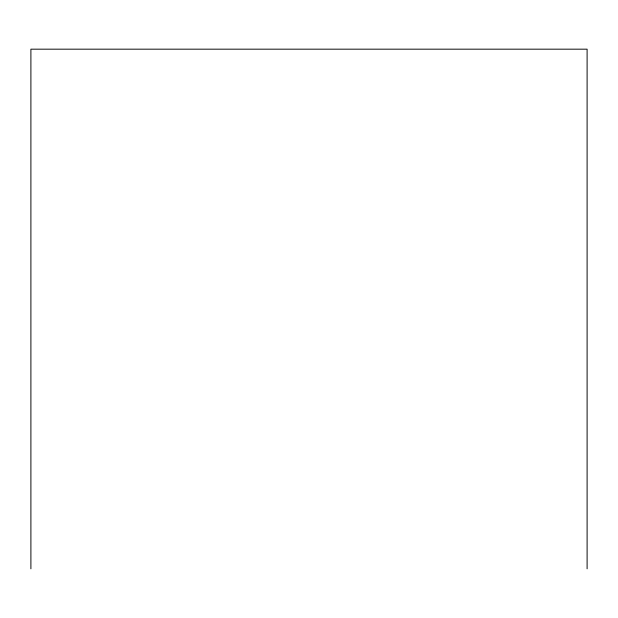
<?xml version="1.0" encoding="UTF-8"?>
<svg xmlns="http://www.w3.org/2000/svg" width="618" height="618" viewBox="0 0 618 618"><rect width="100%" height="100%" fill="white"/><g stroke="black" fill="none" stroke-linecap="round" stroke-linejoin="round"><path stroke-width="0.93" d="M587.1 568.823L587.1 49.177L30.9 49.177L30.9 568.823"/></g></svg>
